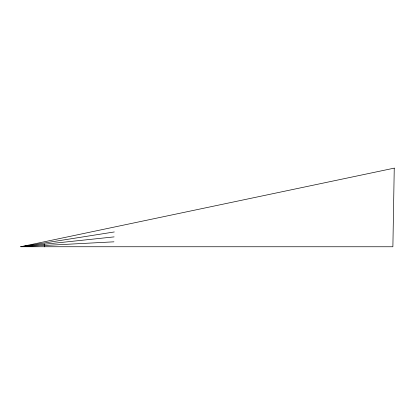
<?xml version="1.0" encoding="UTF-8"?>
<svg xmlns="http://www.w3.org/2000/svg" width="415" height="415" viewBox="0 0 415 415"><rect width="100%" height="100%" fill="white"/><g stroke="black" fill="none" stroke-linecap="round" stroke-linejoin="round"><path stroke-width="0.62" d="M21.092 246.671L114.296 231.954M20.978 246.697L114.125 236.887M20.864 246.723L113.954 241.821M44.125 243.771L44.779 246.863M394.25 168.137L392.881 246.764L20.75 246.743L394.25 168.137"/></g></svg>
